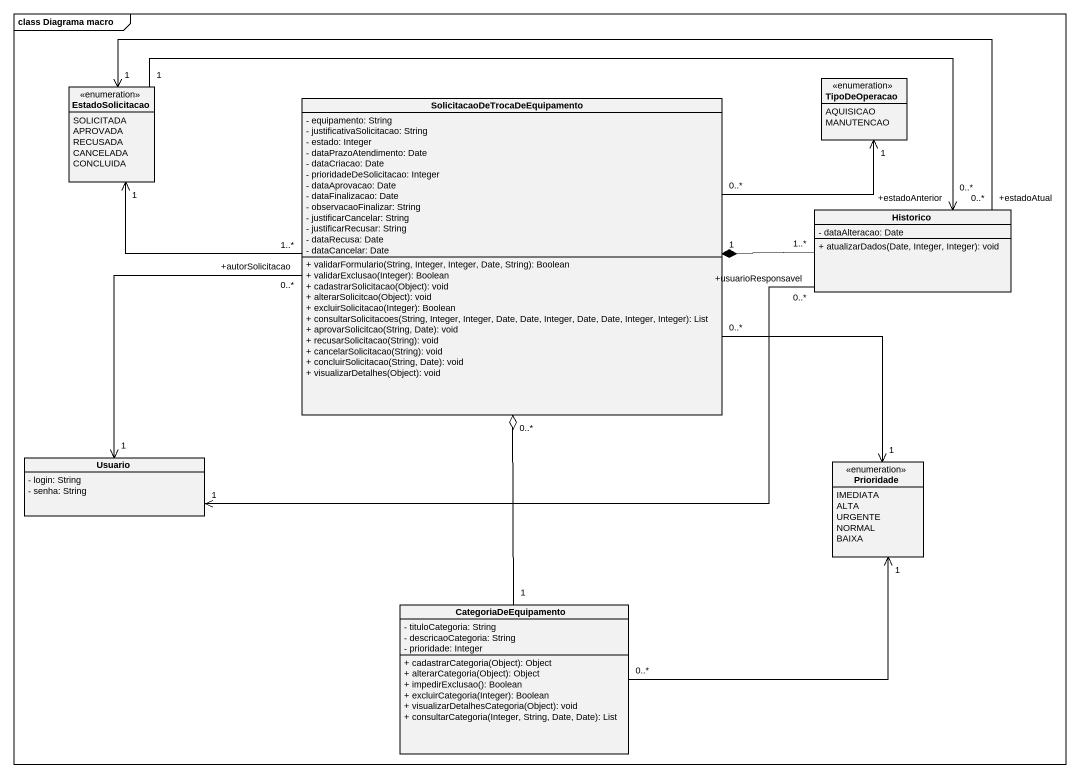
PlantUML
@startuml
mainframe class Diagrama macro
hide circle
hide empty members
skinparam classAttributeIconSize 0
enum EstadoSolicitacao {
  SOLICITADA
  APROVADA
  RECUSADA
  CANCELADA
  CONCLUIDA
}
enum TipoDeOperacao {
  AQUISICAO
  MANUTENCAO
}
class "SolicitacaoDeTrocaDeEquipamento" as SolicitacaoDeTrocaDeEquipame {
  - equipamento: String
  - justificativaSolicitacao: String
  - estado: Integer
  - dataPrazoAtendimento: Date
  - dataCriacao: Date
  - prioridadeDeSolicitacao: Integer
  - dataAprovacao: Date
  - dataFinalizacao: Date
  - observacaoFinalizar: String
  - justificarCancelar: String
  - justificarRecusar: String
  - dataRecusa: Date
  - dataCancelar: Date
  + validarFormulario(String, Integer, Integer, Date, String): Boolean
  + validarExclusao(Integer): Boolean
  + cadastrarSolicitacao(Object): void
  + alterarSolicitcao(Object): void
  + excluirSolicitacao(Integer): Boolean
  + consultarSolicitacoes(String, Integer, Integer, Date, Date, Integer, Date, Date, Integer, Integer): List
  + aprovarSolicitcao(String, Date): void
  + recusarSolicitacao(String): void
  + cancelarSolicitacao(String): void
  + concluirSolicitacao(String, Date): void
  + visualizarDetalhes(Object): void
}
class Historico {
  - dataAlteracao: Date
  + atualizarDados(Date, Integer, Integer): void
}
class Usuario {
  - login: String
  - senha: String
}
enum Prioridade {
  IMEDIATA
  ALTA
  URGENTE
  NORMAL
  BAIXA
}
class CategoriaDeEquipamento {
  - tituloCategoria: String
  - descricaoCategoria: String
  - prioridade: Integer
  + cadastrarCategoria(Object): Object
  + alterarCategoria(Object): Object
  + impedirExclusao(): Boolean
  + excluirCategoria(Integer): Boolean
  + visualizarDetalhesCategoria(Object): void
  + consultarCategoria(Integer, String, Date, Date): List
}
EstadoSolicitacao "1" -right-> "+estadoAnterior\n0..*" Historico
SolicitacaoDeTrocaDeEquipame "1..*" -left-> "1" EstadoSolicitacao
SolicitacaoDeTrocaDeEquipame "0..*" -right-> "1" TipoDeOperacao
SolicitacaoDeTrocaDeEquipame "0..*" --> "1" Prioridade
Historico "+estadoAtual\n0..*" -left-> "1" EstadoSolicitacao
Historico "1..*" -left-* "1" SolicitacaoDeTrocaDeEquipame
Historico "+usuarioResponsavel\n0..*" -left-> "1" Usuario
Usuario "1" <-right- "+autorSolicitacao\n0..*" SolicitacaoDeTrocaDeEquipame
CategoriaDeEquipamento "1" -up-o "0..*" SolicitacaoDeTrocaDeEquipame
CategoriaDeEquipamento "0..*" -right-> "1" Prioridade
@enduml
